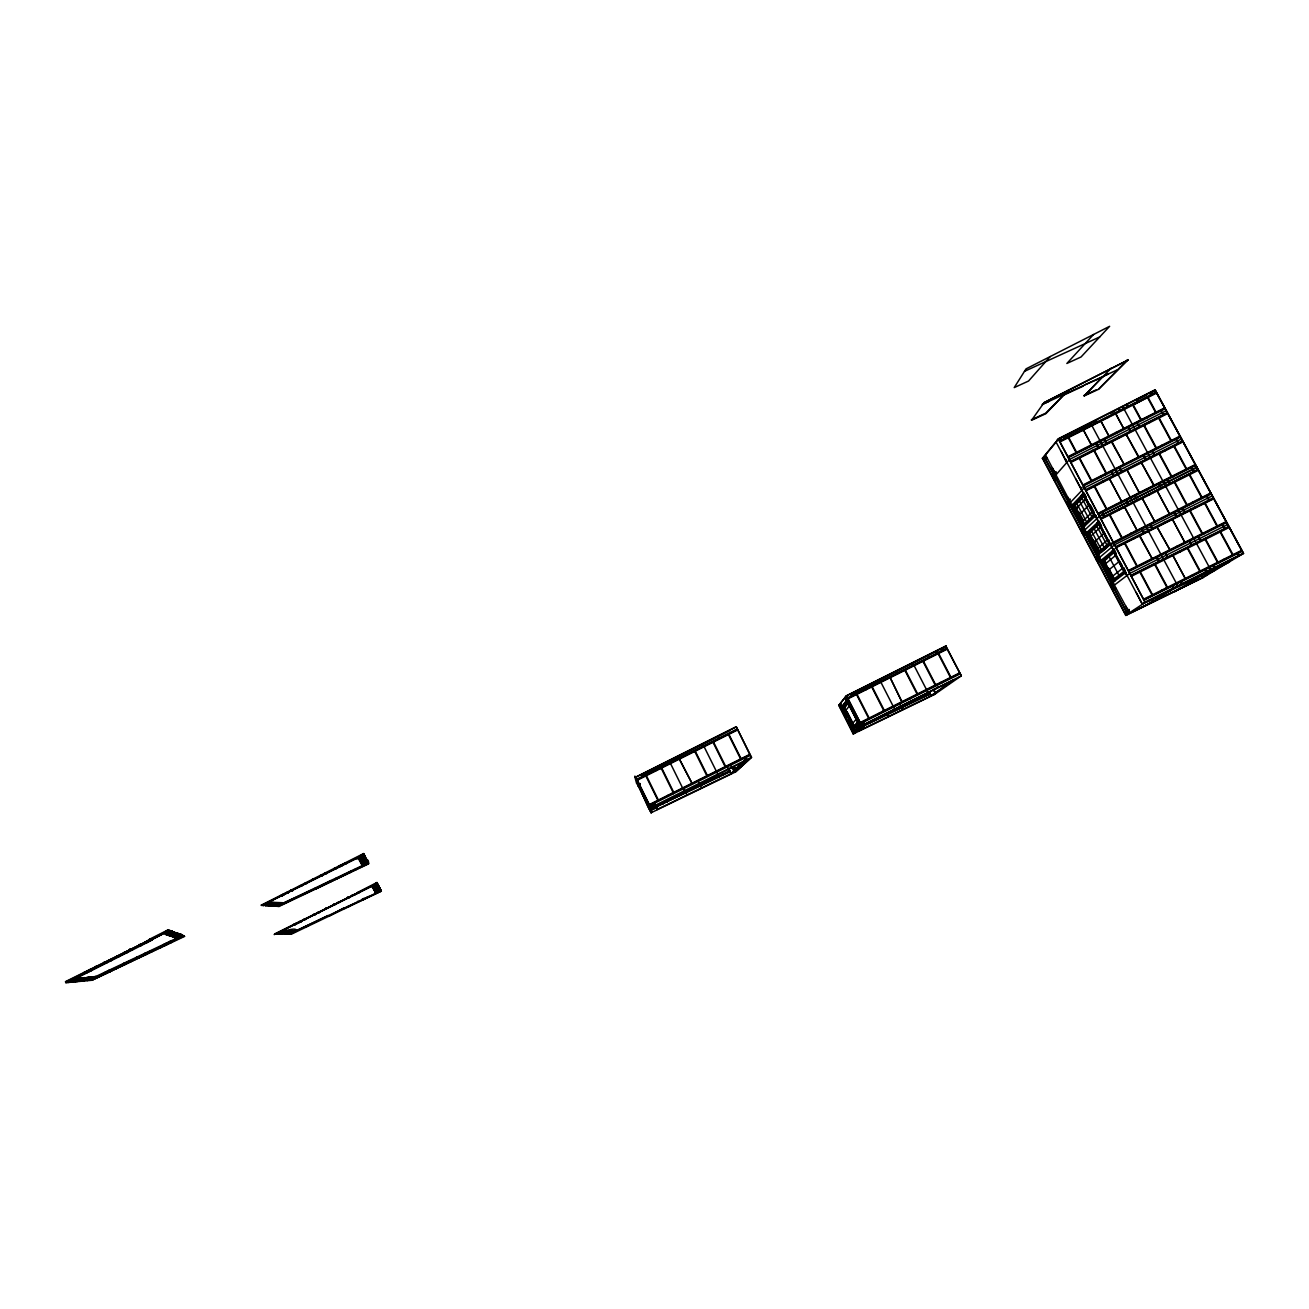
<?xml version="1.0" encoding="UTF-8"?>
<svg xmlns="http://www.w3.org/2000/svg" width="1309" height="1309" viewBox="0 0 1309 1309"><rect width="100%" height="100%" fill="white"/><g stroke="black" fill="none" stroke-linecap="round" stroke-linejoin="round"><path stroke-width="1.5" d="M851.03 694.506L938.193 650.344M912.618 662.714L927.95 692.445M942.775 648.511L945.932 646.024L961.297 675.837L934.479 694.506M1202.889 577.629L1125.789 615.492L1042.389 458.265L1058.277 439.104L1155.209 390.082L1243.288 553.2M1062.908 437.55L1096.746 420.271M1085.292 426.341L1085.979 425.147L1087.01 427.078M1085.766 426.096L1086.454 424.918L1087.484 426.832M1090.446 422.905L1177.92 586.137L1146.308 605.151M1069.191 459.606L1165.861 410.862M1122.713 406.575L1210.694 569.808L1174.828 591.619L1179.818 588.216M1126.362 405.561L1127.18 404.317L1128.211 406.232L1126.705 404.563M1084.245 487.897L1067.768 505.241M1149.711 393.764L1150.595 392.471L1151.625 394.402M953.492 680.058L866.313 723.533M1150.186 393.518L1151.069 392.242L1152.1 394.156M1031.328 419.829L1045.678 413.202L1068.308 390.327L1045.907 413.644L1031.574 420.271L1044.042 402.648L1127.883 360.09L1044.042 402.648M636.649 783.567C629.007 756.324 648.168 813.004 651.637 812.12L651.031 812.791L637.205 782.798M934.757 694.359L853.223 733.956L838.774 705.355L846.269 695.913L945.932 646.024L940.926 649.869M945.916 646.057L846.269 695.913L861.698 725.513L846.563 695.766L838.774 705.355M637.925 785.384L636.976 779.657M638.17 785.858L637.09 779.722L737.278 729.522M850.539 694.735L851.684 693.623M638.399 786.333L637.336 780.213L638.907 779.33M846.481 699.251L847.07 698.466L847.512 699.497L846.514 700.806M840.689 703.571L855.284 732.304L853.812 729.408L852.208 730.193L840.623 707.171L841.965 706.484M846.269 700.315L847.316 698.957M841.867 706.598L846.661 700.364L847.676 699.873L846.269 700.888L846.776 701.886L848.265 700.92M843.356 704.897L845.761 701.771M844.092 706.647L844.976 707.138L843.7 707.989L848.167 702.295M843.945 707.874L848.412 702.18M845.45 706.156L847.643 703.555M845.958 705.911L847.888 703.424M1243.403 553.134L1144.999 602.189L1058.523 439.039L1044.107 456.612L1127.769 614.265L1125.642 615.214L1202.987 577.547M1044.091 460.621L1046.644 457.905L1043.846 460.179M1046.873 458.346L1044.32 461.063M845.205 710.934L846.187 710.443M845.45 710.82L849.95 705.191M1051.88 475.314L1054.367 472.778M1065.428 459.655L1065.69 460.097M1054.71 473.105L1052.109 475.756M1054.907 472.876L1055.856 471.747M1052.354 476.198L1053.876 474.103M1056.101 472.189L1055.136 473.318L1052.387 467.869M1065.935 460.555L1065.755 459.279M1057.394 478.161L1054.776 480.779M1050.243 356.539L1028.547 381.034L1014.213 387.595L1026.06 368.86L1109.639 326.301L1081.038 356.981L1066.851 363.477L1093.506 334.515M851.881 724.09L852.863 723.599L847.021 712.096M852.126 723.975L856.577 718.821M649.869 809.666L652.062 808.226M655.842 806.835L650.115 810.14L656.954 806.835M856.511 720.048L857.624 719.426L859.686 723.468L858.246 724.433L857.739 723.419M635.83 777.153L650.835 807.637L651.342 812.611L636.959 783.387M858.115 721.848L853.386 727.035L854.172 726.462M853.632 726.92L857.788 722.192M859.228 722.486L853.124 728.458L854.417 727.64M858.295 723.206L853.779 728.131L843.111 707.138L847.757 701.166L849.116 703.849M852.208 730.193L853.632 729.424M1096.418 560.121L1114.532 544.806L1211.921 496.046M656.922 809.567L656.627 805.133L656.922 809.518L731.338 773.554M852.306 731.371L853.91 730.013M859.228 724.302L852.077 730.897M854.761 729.833L852.552 731.829M1066.295 502.492L1069.208 500.431M1069.42 500.218L1070.402 499.154M1068.226 501.478L1066.77 503.392M1080.874 488.65L1082.134 487.308M858.148 727.608L859.048 728.099M856.806 728.851L858.851 727.575M859.244 726.446L860.078 725.546M858.328 728.148L860.373 725.971M858.737 726.97L861.404 724.139M856.626 728.328L857.035 728.606M860.864 725.464L861.862 725.121M862.631 724.302L854.401 733.073L848.036 720.539M863.187 723.73L864.055 722.797M861.044 725.988L857.706 727.624M1071.662 505.061L1068.733 507.107M1071.924 505.323L1083.116 493.575L1084.081 493.084L1086.126 496.929L1084.916 497.649L1085.897 497.175M1071.024 506.436L1069.208 507.99M1073.216 504.129L1068.978 507.548M1080.596 496.373L1083.492 492.609M1099.593 516.221L1196.868 467.329L1099.364 516.286L1081.889 532.73M1084.032 494.458L1072.644 506.027L1073.593 505.569L1084.474 526.365M857.69 727.019L859.506 730.586L866.803 723.288M1074.214 505.258L1082.265 497.207M1084.801 495.424L1073.985 506.436L1082.019 498.582M1075.474 509.234L1076.423 508.776M1075.72 509.119L1086.094 498.418M1079.091 515.091L1089.546 504.538M686.98 794.988L684.28 789.523M1127.883 360.09L1098.431 389.362L1084.228 395.923L1101.474 377.892M1084.228 395.923L1111.456 367.845M1127.638 359.631L1098.431 389.362M1082.15 521.8L1083.099 521.342L1077.143 510.69M1082.396 521.686L1092.95 511.312M1093.44 511.066L1092.72 511.77L1089.301 505.339M1093.048 512.244L1094.013 511.754L1090.512 505.176M701.608 787.92L698.826 782.537M1073.265 505.732L1083.917 525.776L1095.322 514.879L1083.296 526.087L1084.392 525.547L1073.74 505.487M1083.721 527.216L1082.298 527.871L1084.506 526.774M1095.878 516.859L1095.731 515.615M1085.881 532.158L1083.23 534.399M1083.459 534.841L1086.241 532.501M1086.503 532.796L1098.758 521.326L1098.267 520.393M1099.053 522.667L1087.861 533.205L1098.546 553.331L1109.541 543.955M1093.064 528.46L1095.846 525.825M735.151 767.925L735.069 767.696M1100.182 525.645L1100.902 525.4M735.314 768.17L736.967 767.63L734.398 770.003M736.034 767.778L734.333 768.579M743.316 761.756L746.686 758.631L744.952 759.498M1090.086 536.755L1091.035 536.281M1090.315 536.625L1101.098 526.627M737.638 767.009L740.878 764.014M1129.765 573.407L1111.374 587.414M1052.992 478.243L1069.437 459.541M651.015 808.389L635.487 777.284L736.263 726.773L751.546 757.306L735.396 771.983L733.596 768.367M1054.318 479.896L1055.97 478.374M1054.547 480.338L1056.543 479.159M1152.493 392.144L1155.209 390.082M1093.702 542.63L1104.567 532.779M1096.778 549.371L1097.498 549.011M1097.024 549.256L1107.741 539.684M1108.101 540.535L1109.067 540.061M1109.525 542.466L1099.004 551.842M1098.349 554.754L1096.909 555.409L1099.135 554.329M1098.186 554.787L1111.128 543.922M1098.022 555.032L1095.306 557.159M1101.458 552.054L1107.447 546.867M1111.93 542.973L1210.367 493.166M1112.175 543.431L1210.612 493.64M1112.421 543.906L1210.874 494.098M1097.76 561.806L1100.509 559.696M1100.149 561.299L1098.235 562.706M1101.131 560.367L1114.859 548.815M1114.106 550.991L1101.867 561.103L1102.98 560.563L1113.206 579.74M1104.812 559.401L1107.709 556.947M1114.859 551.923L1103.242 561.528L1104.191 561.07M1107.447 558.256L1104.681 560.579L1106.17 563.41M840.018 707.171L841.131 706.238M840.263 707.629L841.36 706.713M1104.747 564.359L1105.45 564.015M1104.976 564.244L1116.168 554.951M1227.678 524.516L1129.994 573.326M1108.379 570.266L1119.653 561.119M1080.776 529.785L1095.846 515.501M1081.005 530.227L1082.756 528.836M1081.25 530.669L1082.854 528.738M1111.472 577.024L1112.421 576.565M1111.701 576.909L1123.073 567.926M1123.204 568.94L1124.186 568.45L1125.822 573.129M1083.705 535.299L1085.439 533.925M935.428 652.537L938.782 650.049M1124.627 570.839L1112.977 579.854L1106.056 565.717M1124.087 571.329L1125.347 570.479M1125.478 571.575L1112.601 581.311L1113.55 580.836M1125.151 571.722L1113.239 581L1102.505 560.792M1111.75 582.947L1113.125 582.309L1111.75 582.947L1099.904 560.857L1101.376 560.154L1114.335 585.238M1147.666 601.42L1149.531 600.177M1112.863 582.44L1125.56 572.688M1126.067 573.604L1125.936 572.393M1115.775 588.15L1112.83 590.212M1172.177 588.886L1173.617 587.921L1172.569 585.974M1177.658 585.908L1172.749 588.919M1180.702 584.648L1181.683 583.912L1180.636 581.949M1181.193 584.403L1182.174 583.667L1181.127 581.703M853.223 733.956L854.695 732.925L852.879 729.358M1095.535 557.618L1097.564 556.75M1204.804 572.638L1206.342 571.624L1205.294 569.66M1213.361 568.368L1214.916 567.353L1213.868 565.39M1098.006 562.248L1101.409 560.219M902.588 709.658L899.856 704.324M1237.512 556.341L1239.148 555.278L1238.085 553.314L1238.658 555.523M933.693 690.007L935.624 692.674L933.693 690.007L938.324 686.718M943.053 685.834L944.198 685.032M1124.513 612.236L1127.409 610.37M1127.736 610.141L1128.898 609.339M1124.758 612.694L1127.769 610.747M1127.998 610.583L1129.143 609.798M1128.014 611.205L1125.004 613.136M1128.243 611.041L1129.389 610.256M1109.885 584.648L1111.701 583.405M1099.478 560.35L1127.622 614.003L1145.228 602.418L1243.55 553.429L1155.062 389.804L1058.163 438.826L1145.228 602.418M163.707 932.892L168.288 929.783L184.553 936.393L91.974 980.261L65.925 982.699L65.45 981.635L151.68 938.962L152.155 940.009L73.255 979.803L96.441 977.463L95.982 976.449L73.009 979.263L91.63 969.871M150.699 939.846L168.779 930.846L184.553 936.393M1110.114 585.107L1111.946 583.863M1110.359 585.548L1112.192 584.305M1134.592 610.289L1132.58 611.548L1198.684 579.38M1112.355 589.312L1114.188 588.085M1112.585 589.754L1114.777 588.886M273.205 903.112L267.838 905.746L274.236 902.654L268.132 902.408L358.453 857.575L363.378 853.746L365.522 857.968L360.09 860.569M358.453 857.575L363.378 853.746M281.419 931.092L371.969 886.258L376.943 882.528L381.344 891.134L291.743 934.004C268.41 935.133 293.052 930.421 296.161 930.634C297.29 924.121 256.826 941.662 282.924 931.043M371.969 886.258L376.943 882.528L358.224 892.116M1145.899 605.347L1152.902 601.109M1153.54 601.616L1155.912 600.226M1210.547 569.513L1200.533 575.976M1182.616 587.479L1184.645 586.236M1196.917 580.509L1199.404 579.069M1233.602 558.485L1200.5 578.496M1202.742 577.678L1243.55 553.429M1103.372 563.934L1101.867 564.752L1104.321 563.459M843.945 710.394L842.554 711.163L844.927 709.92M851.635 725.513L850.294 726.184L852.617 725.022M1111.063 413.022L1114.646 411.206M1146.749 394.974L1136.13 400.341L1137.112 398.885M1080.776 428.697L1089.726 424.165M1059.554 440.953L1155.814 392.275M1156.06 392.733L1134.641 404.154M1059.799 441.428L1138.421 401.65M1060.045 441.886L1156.322 393.191M1067.915 456.694L1164.323 408.015M1068.16 457.152L1164.568 408.473M1068.406 457.61L1164.83 408.932M1070.467 461.472L1166.908 412.777M1070.713 461.93L1167.153 413.251M1070.958 462.388L1167.399 413.709M149.471 939.633L150.175 940.647L149.439 939.289L168.288 929.783L168.779 930.846L65.925 982.699M151.451 940.124L150.96 939.06L145.381 941.989M85.2 972.587L89.994 970.165M111.003 959.464L108.876 960.397M145.594 942.136L151.926 939.486L149.684 939.813M95.23 967.924L97.93 966.696L95.77 967.646M104.245 963.375L106.913 962.18M119.348 955.897L126.957 952.068M144.203 943.38L139.065 945.163L141.339 944.82M162.234 934.282L147.328 942.087M149.046 941.335L148.555 940.271L149.046 941.335L146.641 942.545L146.166 941.482M1082.968 484.968L1179.605 436.29M1179.867 436.748L1083.214 485.426M1083.459 485.884L1180.113 437.206M1085.521 489.746L1182.207 441.084M320.41 875.377L322.063 875.246M1085.766 490.221L1182.452 441.542M341.027 865.478L344.611 863.58M345.281 863.335L346.034 863.825L344.954 863.662M261.751 905.55L363.624 854.27L368.5 863.907L278.964 906.466L261.505 905.043M1086.012 490.679L1182.698 442M346.034 863.596L340.455 865.298M345.789 863.318L344.709 864.104M1098.071 513.341L1194.953 464.679M1098.316 513.799L1195.215 465.137M1098.562 514.273L1195.461 465.595M1100.64 518.151L1197.555 469.473M1100.885 518.609L1197.817 469.947M281.86 933.546L274.825 933.808L357.962 892.689M1101.131 519.084L1198.062 470.406M294.607 924.269L298.157 922.403M334.106 904.666L335.726 904.454M359.288 891.805L354.755 894.718L359.517 892.313M275.07 934.315L377.188 883.051M301.61 921.585L294.492 924.121M635.536 777.301L736.28 726.806M636.845 779.215L737.032 729.031M637.336 780.213L737.523 730.013M1115.808 546.655L1212.968 497.993M1116.053 547.129L1213.23 498.467M1116.299 547.587L1213.476 498.925M847.594 697.779L946.669 648.233M847.839 698.27L946.914 648.724M848.085 698.761L947.16 649.199M749.713 754.377L649.313 804.56L650.131 807.784M749.959 754.868L649.559 805.051L650.688 809.502M750.204 755.375L649.804 805.559L650.917 809.944M656.742 805.117L744.346 761.331M1128.456 570.429L1225.829 521.767M1128.702 570.904L1226.091 522.242M1128.963 571.362L1226.337 522.716M1131.041 575.273L1228.447 526.627M1131.287 575.747L1228.709 527.085M1131.532 576.205L1228.955 527.56M860.177 722.519L959.464 672.973M860.422 722.993L959.71 673.448M860.668 723.484L959.955 673.939M861.42 725.661L961.33 675.804L945.622 646.204M1143.739 599.146L1241.357 550.484M1143.984 599.604L1241.603 550.958M1144.246 600.078L1241.865 551.433M650.082 806.622L655.269 804.037M650.213 807.178L655.384 804.626L655.973 807.538L650.344 810.631L657.183 807.326M650.426 807.98L655.564 805.46L655.073 804.479L651.784 806.164M650.524 808.864L653.911 807.195L654.353 808.291L653.846 807.178M651.522 811.76L637.058 782.34L651.62 812.136L650.491 807.784L751.546 757.306L735.625 771.885L651.031 812.791M857.297 728.082L860.553 726.495M865.593 724.286L859.588 730.537L857.755 726.953M856.413 729.015L859.669 727.444M854.155 730.487L859.244 727.886M857.051 729.326L858.622 728.54M1126.394 611.074L1127.916 610.321M1126.624 611.532L1128.276 610.681M1128.407 611.221L1126.754 611.45M71.766 981.554L77.264 978.854L70.064 982.274M71.815 982.094L77.313 979.394M74.809 981.226L81.763 977.856M75.038 981.75L80.504 979.067M85.51 978.903L89.094 977.136M83.94 980.294L89.323 977.643M88.603 978.592L92.17 976.825M88.832 979.099L92.399 977.348M1073.756 503.932L1073.298 505.339L1075.523 504.26M262.536 905.239L268.787 902.179L284.037 902.785L362.249 865.609L357.733 857.362M265.187 904.241L267.134 903.292M263.109 905.599L269.801 902.474M269.572 902.981L267.592 903.308L269.687 902.981M270.963 902.523L264.042 905.124M265.678 905.681L271.078 903.03M1075.082 508.383L1072.644 509.692L1073.904 509.07M265.809 905.681L271.192 903.03M269.392 904.355L272.976 902.605L269.523 904.372M272.468 904.47L276.019 902.735L283.595 903.046L316.205 888.173M277.443 904.65L280.944 902.932L277.557 904.65M275.921 906.008L282.04 902.981M278.653 904.699L282.368 902.997M277.017 906.041L282.269 903.472M277.132 906.057L283.938 902.785M280.813 903.815L281.091 904.683L279.357 904.764M279.782 904.781L281.468 904.339M283.448 903.03L278.228 905.599L278.964 906.466M1094.488 514.192L1084.359 524.271M1094.602 515.582L1093.62 516.057L1095.109 516.531M1095.093 516.09L1096.058 515.615M1082.739 522.815L1080.301 524.124L1081.561 523.502L1091.919 542.99M1084.801 523.731L1084.834 524.893M1083.967 525.433L1084.916 524.958M1098.12 521.784L1099.102 521.309M1085.03 530.014L1072.153 505.094L1070.811 505.798L1082.445 527.723M1099.315 523.862L1100.296 523.371L1088.597 533.925L1089.546 533.467M1099.56 524.058L1098.087 523.567M1085.243 533.418L1086.781 532.665M1089.252 532.108L1089.759 533.041M1088.859 532.403L1087.419 531.929M1100.853 526.742L1101.589 526.283L1099.527 522.422M280.633 932.433L277.884 932.892M277.623 933.693L283.039 931.043M277.393 934.233L284.168 931.01L277.868 934.217M278.997 934.168L284.397 931.517M1089.677 535.872L1087.386 537.034L1088.499 536.543M278.882 934.184L286.229 930.944L280.731 933.579M286.36 931.452L280.977 934.102L287.227 930.912M290.893 930.797L283.726 933.481L289.305 931.37M286.671 933.366L291.956 930.764L285.804 933.922M286.916 933.873L292.202 931.272M286.786 933.873L293.952 930.715L288.569 933.301M288.929 933.792L294.901 930.683M288.798 933.808L295.458 931.174M289.878 933.759L375.863 893.229L371.723 885.751M289.993 933.759L296.161 930.634M291.269 933.71L296.505 931.141M1109.263 542.875L1109.05 544.2M1109.623 543.824L1109.165 545.264M1096.189 551.024L1094.913 551.645L1097.367 550.353M636.109 778.102L650.72 808.537L655.662 805.935M1098.987 551.564L1100.444 552.054L1098.627 553.036M637.09 780.049L638.759 779.182M1113.19 550.124L1114.172 549.649L1116.233 553.511L1115.006 554.214L1115.988 553.723M1113.174 550.5L1112.192 550.974L1113.681 551.465M638.383 784.353L639.986 783.518M1099.658 557.569L1086.732 532.583L1085.39 533.27L1097.073 555.278M638.612 784.827L640.216 783.993M1114.597 550.745L1113.468 551.302L1124.496 572.049M1113.926 551.514L1114.008 550.107M1115.072 553.658L1115.153 552.267L1113.632 552.791L1113.108 551.825M1102.587 560.497L1104.403 559.516L1104.911 560.465L1103.454 559.99M846.612 699.055L848.297 698.204M839.854 704.438L846.236 716.956M847.479 701.755L848.036 702.884M1122.827 568.057L1123.809 567.566M840.558 707.253L842.849 706.124M845.041 705.96L842.751 707.089L842.243 706.107M844.747 706.336L842.456 707.465L847.087 701.493L858.049 723.075M843.994 707.629L844.976 707.138M1125.102 570.593L1123.613 571.558L1124.12 572.524M1110.85 578.66L1109.59 579.282L1112.045 578.005M1125.102 572.049L1123.727 572.655L1124.235 573.62M649.968 806.229L651.653 805.395M650.066 807.522L655.4 804.659M650.295 807.506L655.449 804.937M1114.663 578.823L1114.204 580.231M650.311 807.997L655.416 805.46M650.393 808.766L655.727 806.279M1113.337 580.738L1114.679 580.002M650.589 809.126L655.645 806.622M650.622 809.24L655.825 806.802M650.851 809.698L655.891 807.146M1114.777 581.212L1113.828 581.687L1102.08 559.548M1126.804 575.698L1075.9 478.996M1061.19 438.27L1056.968 440.331L1061.337 438.548M1056.101 442.115L1142.266 604.087L1136.196 592.355M1045.695 455.254L1074.1 509.43M1044.222 456.89L1054.04 474.725M1066.655 462.617L1061.19 451.343M1053.532 473.776L1055.054 473.04M91.974 980.261L184.324 935.886L168.534 930.306L65.679 982.175L73.206 978.707L68.15 982.47M71.39 979.852L72.993 979.41M70.375 980.997L75.3 978.494M69.819 981.75L75.529 979.017M76.855 978.347L69.704 982.306L69.05 981.275M71.57 981.57L77.084 978.87M71.995 982.061L80.242 978.003M74.564 980.719L80.062 978.019M75.218 981.734L81.992 978.379L84.84 978.101L79.407 980.752L88.701 979.803M82.172 978.363L76.707 981.03L69.279 981.799M76.773 981.57L84.61 977.578L85.069 978.608L79.636 981.275L79.178 980.245M76.953 981.554L82.222 978.903M1084.49 487.815L1181.16 439.153M83.645 979.083L87.425 977.299M88.93 977.152L82.254 980.457M82.303 980.997L89.159 977.659M82.483 980.981L87.719 978.347M92.006 976.841L83.989 980.817L92.235 977.365M88.799 979.263L94.543 977.136M87.098 980.506L94.101 977.839M87.261 980.49L94.101 977.708M88.914 980.31L96.212 976.956M92.481 979.001L91.319 978.33M92.988 978.756L94.51 978.33L94.052 977.316M90.714 980.13L96.212 977.496L95.753 976.481L89.257 980.277M1083.148 494.066L1082.69 495.506L1084.49 494.638M1084.523 494.213L1083.394 494.769L1094.34 515.353M1070.451 502.558L1068.013 497.305M1084.981 497.093L1085.063 495.718L1083.623 496.389L1083.116 495.424M273.712 905.452L279.013 902.85L272.828 905.91M276.035 906.024L281.288 903.439M1217.599 568.155L1222.393 565.799M1210.776 572.278L1215.554 569.939M1202.431 577.334L1207.16 575.011M929.635 692.985L864.774 724.433L865.249 725.366M861.666 726.528L930.11 693.917L860.226 727.804M855.841 730.226L859.129 728.638M859.506 730.586L931.223 695.766L929.406 692.216L931.223 695.766M1172.913 589.066L1229.658 561.806L1142.675 603.76L1171.228 590.244M744.706 759.007L746.359 758.222M657.249 805.739L729.817 770.69M651.587 808.847L655.384 806.998M730.046 771.165L655.744 807.064L730.291 771.639M733.956 771.132L730.913 766.19M374.276 890.316L379.626 887.747M376.452 890.185L380.003 888.484L376.436 890.136M380.641 889.776L375.372 892.345L374.93 891.478L380.183 888.827L380.657 889.825M374.881 891.478L380.232 888.942M380.412 889.286L375.127 891.904L380.477 889.449M304.13 927.296L308.106 925.938M308.531 925.365L308.891 925.021M363.787 898.759L368.058 896.96M368.5 896.501L364.933 898.743M291.04 933.219L328.117 915.466M344.447 908.266L381.344 891.134M736.28 726.806L751.251 757.453M729.735 730.602L641.328 775.55L641.77 774.715M1096.517 560.056L1098.562 558.616L1055.005 476.525L1053.074 478.161M374.063 885.964L375.487 885.751M372.427 886.995L377.892 884.377M376.272 885.522L372.656 887.518L372.198 886.602L377.696 883.968L378.137 884.9L372.738 887.633M372.95 888.026L378.383 885.391M373.13 888.271L378.53 885.62M378.743 886.029L373.343 888.664L378.776 886.128M373.589 889.171L378.988 886.537M374.063 889.924L379.086 886.7L373.932 889.776M374.292 890.431L379.643 887.829M145.839 954.065L146.248 954.539M146.019 954.032L144.857 953.296M356.85 858.982L364.573 855.317M360.646 857.477L361.971 857.035M359.042 858.639L364.475 855.906M359.353 859.211L364.818 856.593L359.337 859.129L358.764 858.082M365.031 857.051L359.582 859.637L365.064 857.1M363.444 858.295L359.828 860.013L363.46 858.344M360.057 860.52L365.489 857.951M360.351 861.044L365.735 858.426M365.898 858.72C352.023 867.327 369.678 852.372 368.5 863.907M360.94 862.058L366.275 859.457M361.169 862.566L366.504 859.964M361.399 862.975L366.765 860.488M361.857 863.825L367.175 861.257L361.889 863.875M361.693 864.594L367.78 861.698M364 863.825L367.502 861.944M323.568 884.655L330.866 880.581L331.455 881.513M278.735 905.975L315.698 888.402M368.271 863.416L316.434 888.664M171.119 930.781L169.286 931.648L171.201 930.814L171.594 931.828M167.094 933.317L171.904 931.059L172.379 932.106M167.896 933.268L172.15 931.157M172.395 931.681L165.67 933.988M166.881 934.839L173.181 931.959L166.718 934.79L166.161 933.71M173.099 931.926L167.683 935.117L174.408 931.959M174.326 931.926L168.959 935.101L174.572 932.45M169.188 935.624L174.572 932.45M169.27 935.64L175.439 932.744M171.086 935.82L175.259 933.841M172.084 935.722L177.713 933.121L171.315 936.328L170.841 935.297L172.166 935.755M169.826 935.395L172.313 936.23L178.4 933.366M178.629 933.873L172.559 936.753L178.188 934.151M173.328 937.015L178.711 933.906L172.313 936.23M173.41 937.031L180.037 934.381M174.768 937.489L181.46 934.446L182 935.493L176.437 938.046L173.181 936.524M174.85 937.522L181.526 934.479M175.537 937.751L181.689 934.953M181.755 934.986L175.766 937.833L175.308 936.819M95.982 976.449L177.844 937.669L178.302 938.684L164.198 933.939M105.456 973.258L103.64 972.832L105.162 974.011L103.984 972.882L104.442 973.896L109.743 971.622L109.285 970.607M104.933 973.503L103.869 973.34L105.685 973.765L105.129 972.44L108.909 970.542L108.991 971.36M170.579 942.185L170.563 941.335L165.703 943.642L166.161 944.656L171.103 941.94M91.515 979.247L179.235 937.686M104.213 973.389L109.138 971.049M165.932 944.149L171.152 941.515L171.61 942.529L170.301 941.253L170.808 942.676M355.393 869.945L355.459 868.881L355.884 869.7M1044.238 456.874L1042.88 458.33L1126.018 615.017M1042.389 458.265L1045.58 456.792M1042.537 458.543L1045.711 457.054M1083.999 395.482L1096.418 389.738M1049.245 401.241L1042.16 404.514L1117.411 369.809M1084.948 384.781L1103.062 376.992M1104.649 375.699L1108.281 374.014M1024.489 371.331L1099.707 336.953M84.414 972.734L86.492 971.474L87.098 972.816M88.472 971.229L87.834 971.9L87.359 970.853L88.701 971.753M93.103 969.135L88.93 971.098L91.875 970.411L91.401 969.347M90.452 969.036L92.874 968.611M95.295 966.598L97.7 966.173M104.769 963.113L107.158 962.704M95.017 967.384L97.406 966.975M104.54 962.573L106.684 961.64M111.478 960.528L109.105 960.921L111.985 960.266M94.772 966.844L97.161 966.451M103.787 962.311L106.144 961.919M104.033 962.835L106.389 962.442M119.594 956.437L117.254 956.814L116.763 955.766M129.755 949.205L132.094 948.829M125.386 952.707L127.709 952.347M124.879 952.968L127.202 952.592M129.738 950.53L131.8 949.63M124.404 951.921L126.711 951.545M138.803 944.656L141.094 944.296M129.247 949.467L131.555 949.107M301.119 921.831L298.403 922.927M299.139 921.585L301.381 921.061M304.702 919.442L306.404 919.18M138.77 945.965L141.045 945.622M130.262 950.252L132.536 949.909M143.63 943.527L147.361 942.431L146.624 941.073M304.457 918.918L306.159 918.656M144.874 942.251L147.622 941.646L146.673 941.22M139.31 945.703L141.552 945.36M149.93 940.337L151.926 939.486M304.195 919.703L305.881 919.442M149.439 939.289L150.96 939.06M313.407 914.435L315.093 914.189M313.636 914.942L315.322 914.696M303.95 919.18L305.635 918.934M317.94 912.782L319.625 912.553M317.711 912.275L319.887 911.768M318.447 912.537L320.116 912.291M313.146 915.204L314.798 914.975M312.9 914.68L314.553 914.451M338.933 902.261L340.324 901.508M333.877 904.159L335.497 903.93L333.37 904.404M347.899 897.745L349.503 897.532M338.426 902.506L340.029 902.294M347.654 897.238L349.258 897.025M338.18 901.983L339.784 901.786M347.392 898.007L348.979 897.81M347.147 897.483L348.734 897.287M352.219 895.585L354.281 895.143M351.974 895.061L355.524 894.26M358.208 892.853L360.024 892.263M358.224 891.92L359.779 891.74M280.061 895.7L282.58 895.765M290.778 890.938L292.545 890.758M280.306 896.207L282.057 895.454M290.533 890.415L292.316 890.235M285.051 893.818L286.573 893.131M285.771 892.82L288.275 892.902M287.767 893.163L284.642 893.703M286.278 892.558L288.029 892.394M299.696 886.438L301.446 886.275M291.302 890.676L293.052 890.496M71.439 979.574L71.864 980.916M299.466 885.931L301.217 885.751M291.056 890.153L292.807 889.989M300.236 886.177L301.954 886.013M299.99 885.653L301.708 885.506M304.522 884.017L306.731 883.608M304.277 883.493L306.502 883.1M321.801 876.032L320.149 876.146L322.309 875.77M324.714 873.218L326.35 873.103M324.959 873.725L326.596 873.61M333.91 869.225L335.513 869.127M325.483 873.463L327.103 873.365M333.664 868.701L335.284 868.603M325.237 872.939L326.857 872.841M338.475 866.28L340.078 866.198M338.704 866.803L340.815 866.46M338.982 866.034L341.207 865.773M334.433 868.963L336.02 868.865M334.188 868.44L335.775 868.358M344.66 863.122L346.296 863.056M279.128 933.382L279.504 932.515M293.543 931.501L292.938 932.892M279.962 931.926L279.259 933.382M281.664 931.599L287.571 931.419M272.599 905.403L277.77 902.801M269.114 905.795L274.35 903.161M265.432 904.764L265.563 903.881M280.011 905.272L279.717 904.404L280.601 904.928M266.791 903.783L266.251 903.914M268.361 902.932L283.677 903.537M105.587 973.438L105.129 972.44M114.979 968.693L116.026 968.856M115.797 968.349L114.75 968.185L115.552 967.858M106.913 972.734L106.454 971.72L107.142 972.767M108.5 972.063L108.058 971.049M109.858 971.18L109.105 970.918M110.038 971.033L111.069 971.213M109.809 970.525L111.592 970.967M110.332 970.28L111.363 970.46M109.58 970.018L110.627 970.198M110.103 969.773L111.134 969.953M124.224 964.308L125.255 964.488M115.536 968.431L116.55 968.611M124.78 964.046L125.762 964.242M124.551 963.539L125.533 963.751M124.322 963.031L125.32 963.244M130.196 962.148L129.509 961.182M129.738 961.69L130.704 961.902M129.967 961.64L129.28 960.691M128.757 960.937L129.738 961.15M123.799 963.277L124.764 963.506M137.298 957.501L138.263 957.713M150.322 950.71L151.255 950.939M146.772 954.294L145.381 953.05M150.257 951.97L151.173 952.199M150.028 951.463L150.944 951.708M160.418 946.603L160.614 947.127M149.799 950.956L150.715 951.201M684.083 790.996L669.03 760.513M159.436 947.618L160.32 947.863M150.797 951.708L151.697 951.954M164.378 945.278L165.245 945.54M164.149 944.771L165.752 945.294M163.92 944.28L165.294 944.296M165.654 944.067L166.668 944.411M166.439 943.904L165.425 943.56L166.734 944.82L166.161 943.822M166.799 943.216L167.028 944.084M168.583 943.494L168.321 942.545M168.436 942.595L168.697 943.527M159.993 947.356L160.843 947.618M170.154 942.84L169.695 941.842M170.792 941.842L169.777 941.498M167.536 934.626L165.899 934.511L172.068 931.55M170.072 935.919L175.586 933.235M167.208 934.07L168.714 934.577M174.392 936.508L176.519 938.078M167.732 933.661L167.65 932.744M168.648 933.366L168.648 932.483M178.04 936.737L177.811 936.246M178.384 935.853L178.842 936.851L178.171 935.771M179.497 936.066L179.038 935.051M178.908 935.591L179.366 936.606L178.679 935.526M179.709 935.281L180.249 936.311L179.415 935.182M702.589 743.659L717.79 774.175M291.482 899.921L291.154 899.643M296.014 897.745L296.325 898.023M328.723 916.3L343.711 908.004M315.289 887.977L315.927 888.893M323.339 884.164L323.716 884.589M344.218 907.775L344.774 908.626M348.489 905.73L349.028 906.581M357.881 901.23L358.421 902.097M331.733 880.793L363.002 865.904L358.208 857.068M344.529 874.085L345.069 875.05M362.151 899.185L362.642 900.068M336.168 878.061L336.724 879.01M362.642 898.956L363.149 899.839M349.29 871.827L349.83 872.792M345.052 873.839L345.576 874.805M1155.062 390.213L1243.206 553.265M1161.099 410.813L1163.177 414.658L1160.625 411.059M1176.382 439.088L1178.476 442.949M1193.824 471.355L1191.239 467.722L1193.333 471.6M1207.127 495.98L1209.221 499.874M1222.573 524.582L1224.7 528.492M1175.907 439.333L1177.985 443.195M1206.636 496.226L1208.747 500.12M1222.099 524.827L1224.21 528.738M1148.042 397.38L1156.043 412.188M1159.12 417.882L1171.31 440.462M1174.402 446.189L1186.641 468.851M1189.734 474.594L1202.022 497.338M1205.131 503.098L1217.468 525.956M1220.593 531.732L1232.98 554.672M1147.568 397.625L1155.569 412.433M1158.645 418.127L1170.835 440.708M1173.928 446.418L1186.167 469.097M1189.259 474.823L1201.547 497.584M1204.656 503.343L1216.994 526.185M1220.103 531.978L1232.489 554.901M1138.176 401.192L1138.683 402.108M1146.668 416.933L1147.159 417.849M1149.237 421.711L1149.727 422.627M1161.901 445.207L1162.408 446.124M1164.486 450.001L1164.994 450.918M1177.2 473.596L1177.707 474.512M1179.802 478.39L1180.293 479.323M1192.564 502.083L1193.072 503.016M1195.166 506.91L1195.673 507.843M1207.994 530.685L1208.502 531.618M1210.596 535.528L1211.103 536.477M1223.473 559.401L1223.98 560.35M1133.676 403.467L1134.167 404.399M1142.152 419.207L1142.642 420.14M1144.721 423.985L1145.211 424.901M1157.385 447.482L1157.876 448.414M1159.954 452.276L1160.461 453.192M1172.668 475.871L1173.175 476.803M1175.269 480.681L1175.76 481.597M1188.016 504.358L1188.523 505.29M1190.617 509.185L1191.125 510.117M1203.429 532.959L1203.936 533.908M1206.047 537.819L1206.554 538.752M1218.908 561.676L1219.415 562.625M1133.25 404.857L1141.235 419.682M1144.295 425.36L1156.469 447.94M1159.545 453.667L1171.751 476.329M1174.844 482.072L1187.099 504.816M1190.208 510.592L1202.513 533.434M1205.622 539.21L1217.975 562.15M1132.776 405.103L1140.761 419.911M1143.821 425.605L1155.978 448.185M1159.07 453.912L1171.277 476.574M1174.369 482.317L1186.625 505.061M1189.717 510.821L1202.022 533.663M1205.131 539.455L1217.485 562.379M1137.177 422.889L1139.255 426.734L1136.703 423.134M1152.395 451.163L1154.489 455.025L1151.92 451.409M1167.677 479.552L1169.771 483.43M1183.009 508.056L1185.12 511.95M1198.422 536.657L1200.517 540.568L1197.931 536.903M1167.203 479.798L1169.281 483.676M1182.534 508.301L1184.629 512.195M1213.378 565.635L1214.441 567.582M1118.72 408.588L1119.751 410.519M1128.718 427.176L1130.78 431.021M1143.902 455.45L1145.98 459.312M1159.169 483.839L1161.247 487.717M1174.484 512.326L1176.578 516.221M1189.865 540.928L1191.959 544.839M1118.246 408.833L1119.277 410.748M1128.227 427.405L1130.305 431.266M1143.428 455.696L1145.506 459.557M1158.694 484.068L1160.772 487.946M1174.009 512.572L1176.104 516.466M1189.374 541.173L1191.485 545.084M1204.804 569.906L1205.867 571.869M1138.863 456.808L1126.247 434.473L1138.372 457.054M1154.096 485.197L1141.448 462.764L1153.622 485.443M1187.868 548.078L1200.189 571.002M1187.394 548.324L1199.698 571.248M1107.594 416.655L1108.085 417.587M1116.037 432.395L1116.528 433.312M1118.606 437.173L1119.097 438.09M1131.205 460.67L1131.696 461.586M1133.774 465.464L1134.265 466.38M1146.439 489.042L1146.929 489.975M1149.007 493.853L1149.515 494.786M1161.721 517.546L1162.212 518.479M1164.306 522.373L1164.797 523.305M1177.053 546.148L1177.56 547.08M1179.654 550.991L1180.162 551.923M1192.466 574.864L1192.974 575.796M1083.41 386.057L1063.661 395.154M1111.946 441.706L1124.038 464.286L1111.456 441.935M1095.928 422.562L1094.897 420.647L1093.702 422.087L1094.422 420.893L1095.453 422.807M1106.907 443.064L1104.845 439.219L1106.432 443.309M1122.058 471.355L1119.506 467.738L1121.568 471.6M1135.181 495.882L1137.259 499.76M1152.525 528.263L1149.957 524.614L1152.035 528.509M1167.841 556.898L1165.272 553.216L1167.366 557.127M1134.707 496.127L1136.785 500.005M1096.402 443.489L1098.447 447.334M1111.505 471.764L1113.583 475.625M1126.689 500.153L1128.767 504.03M1141.923 528.64L1144.001 532.534M1157.221 557.241L1159.316 561.152M1095.911 443.735L1097.973 447.58M1111.03 472.009L1113.092 475.871M1126.215 500.382L1128.276 504.26M1141.448 528.885L1143.526 532.779M1156.731 557.487L1158.825 561.397M1172.079 586.203L1173.126 588.166M1094.406 450.558L1106.465 473.122M1139.926 535.757L1152.133 558.599L1139.452 536.003M1155.225 564.375L1167.481 587.316M1093.931 450.787L1105.99 473.367M1154.751 564.621L1166.99 587.545M1081.578 429.827L1082.068 430.743M1089.972 445.551L1090.479 446.484M1092.524 450.329L1093.015 451.245M1105.074 473.825L1105.581 474.758M1107.643 478.619L1108.134 479.536M1120.242 502.214L1120.733 503.131M1122.811 507.008L1123.302 507.941M1135.459 530.701L1135.95 531.634M1138.045 535.528L1138.535 536.461M1150.742 559.303L1151.233 560.236M1153.327 564.146L1153.818 565.079M1166.074 588.003L1166.581 588.952M1077.078 432.085L1077.569 433.017M1085.488 447.825L1085.979 448.742M1088.024 452.603L1088.532 453.519M1100.574 476.1L1101.065 477.016M1103.127 480.878L1103.618 481.81M1115.726 504.472L1116.217 505.405M1118.295 509.283L1118.786 510.215M1130.927 532.959L1131.434 533.892M1133.512 537.786L1134.003 538.719M1146.193 561.561L1146.7 562.51M1148.778 566.404L1149.286 567.353M1161.525 590.277L1162.032 591.21M1068.717 437.484L1076.62 452.309M1079.647 458.003L1091.69 480.567M1094.733 486.293L1106.809 508.956M1109.868 514.682L1121.993 537.443M1125.069 543.202L1137.243 566.044M1140.319 571.82L1152.542 594.761M1068.242 437.73L1076.145 452.538M1079.172 458.232L1091.215 480.812M1094.259 486.523L1106.334 509.185M1109.394 514.928L1121.518 537.688M1124.595 543.448L1136.768 566.29M1139.844 572.066L1152.067 594.99M1102.751 512.163L1104.829 516.041M1102.276 512.408L1104.338 516.286M1080.71 487.39L1081.201 488.306M1090.626 506.354L1092.328 509.577M1101.344 526.513L1099.495 522.864L1097.678 523.665L1097.155 522.7M1120.733 562.935L1122.451 566.192M1104.289 533.516L1107.725 539.979M1114.352 552.431L1115.89 555.327M1119.342 561.823L1124.333 571.199M1083.868 496.258L1094.029 515.959M1098.84 524.418L1108.772 543.104M1113.861 552.676L1123.842 571.444M1082.036 498.271L1091.886 516.793M1096.926 526.283L1106.825 544.888M1079.434 500.971L1089.219 519.395M1094.226 528.82L1104.043 547.309M1109.083 556.767L1118.933 575.322M1076.865 503.654L1086.585 521.947M1091.559 531.323L1101.311 549.682M1078.763 511.803L1083.541 520.786M1094.373 541.173L1097.237 546.589M1098.202 548.389L1099.707 551.22M1108.707 568.171L1112.077 574.52M1112.912 576.091L1114.417 578.938M1074.885 505.618L1084.572 523.845M1089.513 533.172L1099.233 551.727M1104.191 560.808L1113.943 579.167M1074.165 504.799L1076.865 508.203L1076.194 508.89L1074.705 506.076M1089.301 533.581L1090.79 536.395M1091.755 538.195L1099.495 552.513M1106.301 565.586L1112.175 576.745M1074.46 506.19L1082.625 521.571M1089.072 533.696L1098.758 551.956M1088.172 533.058L1099.118 553.969M1125.675 605.92L1129.356 612.857L1110.147 577.351M1092.344 543.791L1095.486 549.715M1096.909 552.414L1108.347 573.947M375.928 884.819L376.387 885.735M938.651 653.453L950.939 677.228M938.16 653.698L950.432 677.473M928.506 657.314L929.014 658.28M941.269 682.038L941.76 683.02M923.876 659.638L924.367 660.603M936.622 684.362L937.113 685.343M923.434 661.078L935.673 684.836M922.943 661.323L935.182 685.082M933.333 689.319L935.182 692.903M929.275 692.297L931.108 695.848L954.114 679.731L930.764 695.979L928.948 692.445M923.025 696.192L923.499 697.108M905.386 670.11L917.576 693.868M904.895 670.355L917.085 694.114M918.754 698.253L919.245 699.186M897.041 673.055L897.532 674.02M909.722 697.779L910.23 698.761M879.403 679.306L894.636 709.102M893.982 710.263L894.456 711.196M872.187 686.701L884.311 710.46M871.696 686.947L883.82 710.705M870.256 686.456L870.747 687.421M882.888 711.18L883.379 712.145M865.642 688.763L866.133 689.728M878.257 713.487L878.764 714.469M857.019 694.294L869.127 718.036M856.544 694.523L868.636 718.281M869.078 722.339L869.569 723.272M850.605 705.616L854.122 712.521M853.583 712.063L857.002 718.805M846.661 699.006L847.103 700.02M850.654 706.876L858.72 722.732M859.211 726.74L860.209 729.866L858.393 726.282M847.07 711.851L854.417 726.331M844.24 707.514L853.926 726.577M843.487 706.647L854.27 727.886M843.438 706.975L854.106 727.968M853.435 728.115L853.926 729.097M839.053 705.224L853.566 733.776M728.917 734.333L741.09 758.68M728.426 734.578L740.583 758.925M718.674 738.227L719.165 739.225M731.306 763.572L731.813 764.571M728.557 768.17L731.273 773.619L744.936 761.004L730.88 773.783L728.164 768.334M713.978 740.567L714.469 741.565M726.61 765.912L727.1 766.91M713.52 742.039L725.661 766.387M713.029 742.301L725.153 766.649M722.961 773.995L723.435 774.944M718.526 776.139L719.001 777.088M695.275 751.186L707.367 775.533M694.768 751.448L706.86 775.795M686.849 754.164L687.34 755.162M699.415 779.51L699.906 780.508M692.788 788.574L693.263 789.523M661.699 768.007L673.726 792.354M661.209 768.252L673.235 792.599M659.769 767.745L660.26 768.727M672.286 793.074L672.777 794.072M655.089 770.085L655.58 771.066M667.606 795.414L668.097 796.412M666.936 801.059L667.41 802.024M662.452 803.219L662.927 804.184M646.384 775.681L658.378 800.028M645.877 775.942L657.871 800.274M652.029 808.078L652.471 808.897M367.256 861.404L367.714 862.336L362.429 864.856L361.955 863.924M364.262 855.464L364.736 856.462M336.528 911.964L336.413 912.111M281.517 896.076L286.017 893.18L280.633 895.634M276.019 902.735L270.685 905.337M268.525 902.932L263.224 905.599M281.942 931.599L279.93 932.793M180.789 934.217L181.329 935.264M176.42 932.663L176.895 933.693M166.014 943.74L166.472 944.738M150.159 939.175L150.633 940.238M148.048 940.353L148.751 941.367M144.628 941.711L145.103 942.775M104.164 972.587L104.818 973.961M90.354 970.28L90.616 969.494L91.09 970.542L88.39 971.802L87.67 970.787M90.223 970.705L89.748 969.642L85.838 971.9L86.312 972.963L86.263 971.507M89.323 970.034L89.797 971.098M92.824 977.97L90.959 979.443L90.501 978.412M88.979 969.773L89.568 971.131M92.432 977.479L92.972 978.952M92.137 978.248L92.595 979.263M87.359 972.031L84.66 973.258L84.185 972.194M85.707 972.325L85.445 973.111M74.76 978.543L75.235 979.59M75.055 979.623L67.953 982.486L67.479 981.439M73.5 979.77L72.78 978.739L73.468 980.457M73.271 980.49L69.262 980.572L69.917 981.603M72.126 979.508L72.6 980.556M71.913 979.803L72.371 980.866M71.39 980.065L71.848 981.112M71.471 981.439L70.882 979.917L70.604 981.521M70.342 980.163L70.817 981.226M652.716 807.833L653.158 808.618M653.207 807.604L653.633 808.389M1076.014 429.794L1075.393 431.414L1076.014 429.794M1098.398 522.978L1087.223 533.516L1088.335 532.976L1099.02 553.102L1097.907 553.642L1109.394 543.644L1098.398 522.978M888.516 716.498L886.569 713.012L888.516 716.498M1100.951 421.187L1108.887 436.012L1100.951 421.187M1115.71 413.726L1123.678 428.534L1115.71 413.726M1127.098 469.996L1139.239 492.659L1127.098 469.996M363.673 853.55L261.113 905.19L278.473 906.139L368.598 863.302L363.673 853.55M1142.315 498.402L1154.505 521.146L1142.315 498.402M1083.443 430.039L1091.362 444.864L1083.443 430.039M1157.189 490.94L1169.412 513.684L1157.189 490.94M1172.504 519.444L1184.76 542.286L1172.504 519.444M890.185 677.702L901.868 701.706L890.185 677.702M691.97 783.24L679.404 759.138L691.97 783.24M1169.837 549.747L1157.123 527.151L1169.837 549.747M1109.525 478.849L1121.633 501.511L1109.525 478.849M1124.693 507.238L1136.85 529.998L1124.693 507.238M1172.929 555.54L1185.218 578.463L1172.929 555.54M655.482 805.788L650.377 808.308L655.482 805.788M860.488 726.806L845.156 697.386L860.488 726.806M279.128 903.357L273.826 905.943L279.242 903.357M379.855 888.255L374.521 890.824L379.839 888.222M180.118 934.397L176.453 936.148L180.118 934.413M366.945 860.798L361.628 863.318L366.978 860.847M295.409 924.694L293.429 924.465L295.409 924.694M297.225 923.598L296.358 923.172L297.225 923.598M327.43 907.988L325.794 908.217L327.43 907.988M283.873 894.881L283.006 894.44L283.873 894.881M314.029 879.304L312.344 879.435L314.029 879.304M341.78 865.969L339.947 865.544L341.78 865.969M110.087 971.687L108.582 970.493L110.087 971.687M125.026 963.997L123.995 963.8L124.993 963.997M138.492 958.221L137.069 956.994L138.492 958.221M151.484 951.447L150.551 951.218L151.468 951.463M364.098 899.381L363.607 898.498L364.098 899.381M351.287 872.089L350.747 871.123L351.287 872.089M374.423 886.668L373.949 885.751L374.423 886.668M377.074 891.544L376.632 890.676L377.074 891.544M361.022 858.229L360.531 857.248L361.022 858.229M364.115 864.055L363.64 863.106L364.115 864.055M378.972 890.627L378.53 889.76L378.972 890.627M362.986 857.297L362.495 856.299L362.986 857.297M366.013 863.155L365.555 862.206L366.013 863.155"/></g></svg>
